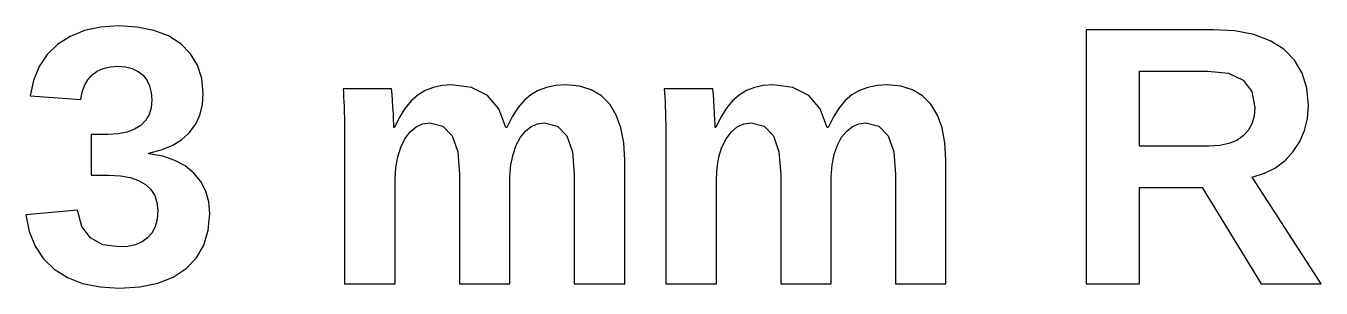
# Model space of a CAD drawing. Header units: metres. Extents: x -12.4 to 63.1, y -4.9 to 15.
# Drawn here: x 10.04 to 24.63, y -4.91 to -1.96 of the extents above; entities that cross this region are included whole.
import ezdxf

# ---------------------------------------------------------------- set-up
doc = ezdxf.new("R2010")
doc.units = ezdxf.units.M

msp = doc.modelspace()

# ---------------------------------------------------------------- linework, layer by layer
for p, q in [((10.6983, -2.00972), (10.5369, -2.07521)), ((10.8797, -1.97043), (10.6983, -2.00972)), ((11.0813, -1.95734), (10.8797, -1.97043)), ((11.2938, -1.96999), (11.0813, -1.95734)), ((11.4818, -2.00795), (11.2938, -1.96999)), ((11.6452, -2.07121), (11.4818, -2.00795)), ((23.415, -2.00005), (21.9828, -2.00005)), ((21.9828, -2.00005), (21.9828, -4.86649)), ((23.6567, -2.01385), (23.415, -2.00005)), ((23.8692, -2.05524), (23.6567, -2.01385)), ((10.3957, -2.16689), (10.2781, -2.28169)), ((10.5369, -2.07521), (10.3957, -2.16689)), ((11.7841, -2.15977), (11.6452, -2.07121)), ((11.8949, -2.27071), (11.7841, -2.15977)), ((24.0524, -2.12422), (23.8692, -2.05524)), ((24.2064, -2.22079), (24.0524, -2.12422)), ((10.2781, -2.28169), (10.1877, -2.4166)), ((11.9741, -2.40109), (11.8949, -2.27071)), ((24.3283, -2.34317), (24.2064, -2.22079)), ((10.1877, -2.4166), (10.1245, -2.57158)), ((10.7852, -2.51068), (10.8439, -2.46796)), ((10.8439, -2.46796), (10.9111, -2.43744)), ((10.9111, -2.43744), (10.9869, -2.41914)), ((10.9869, -2.41914), (11.0711, -2.41304)), ((11.0711, -2.41304), (11.16, -2.41933)), ((11.16, -2.41933), (11.2377, -2.43822)), ((11.2377, -2.43822), (11.304, -2.46968)), ((11.304, -2.46968), (11.359, -2.51375)), ((12.0216, -2.55093), (11.9741, -2.40109)), ((22.5829, -3.31223), (22.5829, -2.46593)), ((22.5829, -2.46593), (23.3519, -2.46593)), ((23.3519, -2.46593), (23.5833, -2.49173)), ((24.4154, -2.48958), (24.3283, -2.34317)), ((10.1245, -2.57158), (10.0885, -2.74666)), ((10.6996, -2.62868), (10.7366, -2.56459)), ((10.7366, -2.56459), (10.7852, -2.51068)), ((11.359, -2.51375), (11.4021, -2.56886)), ((11.4021, -2.56886), (11.433, -2.63351)), ((12.0374, -2.72023), (12.0216, -2.55093)), ((14.8328, -2.62259), (14.7268, -2.6297)), ((15.0603, -2.65259), (14.8328, -2.62259)), ((16.1246, -2.62259), (16.0089, -2.62958)), ((16.2758, -2.63625), (16.1246, -2.62259)), ((18.4508, -2.62259), (18.3448, -2.6297)), ((18.6783, -2.65259), (18.4508, -2.62259)), ((19.7426, -2.62259), (19.6269, -2.62958)), ((19.8938, -2.63625), (19.7426, -2.62259)), ((23.5833, -2.49173), (23.7486, -2.56917)), ((23.7486, -2.56917), (23.8478, -2.69823)), ((24.4677, -2.66), (24.4154, -2.48958)), ((10.0885, -2.74666), (10.6602, -2.78737)), ((10.6602, -2.78737), (10.6741, -2.70294)), ((10.6741, -2.70294), (10.6996, -2.62868)), ((11.433, -2.63351), (11.4515, -2.7077)), ((11.4515, -2.7077), (11.4576, -2.79143)), ((12.0276, -2.84853), (12.0374, -2.72023)), ((14.1574, -2.6653), (13.6122, -2.6653)), ((13.6122, -2.6653), (13.6152, -2.71153)), ((13.6152, -2.71153), (13.618, -2.76067)), ((13.618, -2.76067), (13.6208, -2.81274)), ((14.1607, -2.6927), (14.1574, -2.6653)), ((14.1645, -2.73625), (14.1607, -2.6927)), ((14.1688, -2.79594), (14.1645, -2.73625)), ((14.4554, -2.73653), (14.3799, -2.80212)), ((14.5381, -2.68668), (14.4554, -2.73653)), ((14.6286, -2.65106), (14.5381, -2.68668)), ((14.7268, -2.6297), (14.6286, -2.65106)), ((15.2382, -2.74261), (15.0603, -2.65259)), ((15.3665, -2.89265), (15.2382, -2.74261)), ((15.7259, -2.73448), (15.6504, -2.79945)), ((15.8095, -2.68553), (15.7259, -2.73448)), ((15.9039, -2.65056), (15.8095, -2.68553)), ((16.0089, -2.62958), (15.9039, -2.65056)), ((16.4079, -2.67726), (16.2758, -2.63625)), ((16.521, -2.74561), (16.4079, -2.67726)), ((16.6149, -2.84128), (16.521, -2.74561)), ((17.7754, -2.6653), (17.2302, -2.6653)), ((17.2302, -2.6653), (17.2332, -2.71153)), ((17.2332, -2.71153), (17.236, -2.76067)), ((17.236, -2.76067), (17.2388, -2.81274)), ((17.7787, -2.6927), (17.7754, -2.6653)), ((17.7825, -2.73625), (17.7787, -2.6927)), ((17.7868, -2.79594), (17.7825, -2.73625)), ((18.0735, -2.73653), (17.9979, -2.80212)), ((18.1562, -2.68668), (18.0735, -2.73653)), ((18.2466, -2.65106), (18.1562, -2.68668)), ((18.3448, -2.6297), (18.2466, -2.65106)), ((18.8562, -2.74261), (18.6783, -2.65259)), ((18.9845, -2.89265), (18.8562, -2.74261)), ((19.3439, -2.73448), (19.2684, -2.79945)), ((19.4276, -2.68553), (19.3439, -2.73448)), ((19.5219, -2.65056), (19.4276, -2.68553)), ((19.6269, -2.62958), (19.5219, -2.65056)), ((20.0259, -2.67726), (19.8938, -2.63625)), ((20.139, -2.74561), (20.0259, -2.67726)), ((20.2329, -2.84128), (20.139, -2.74561)), ((23.8478, -2.69823), (23.8809, -2.87891)), ((24.4851, -2.85448), (24.4677, -2.66)), ((11.4499, -2.87961), (11.4266, -2.95699)), ((11.4576, -2.79143), (11.4499, -2.87961)), ((11.998, -2.96486), (12.0276, -2.84853)), ((13.6208, -2.81274), (13.6234, -2.86774)), ((13.6234, -2.86774), (13.6256, -2.92819)), ((14.1737, -2.8718), (14.1688, -2.79594)), ((14.1781, -2.94916), (14.1737, -2.8718)), ((14.3107, -2.88503), (14.2481, -2.98521)), ((14.3799, -2.80212), (14.3107, -2.88503)), ((15.4452, -3.10271), (15.3665, -2.89265)), ((15.5804, -2.88248), (15.5161, -2.98355)), ((15.6504, -2.79945), (15.5804, -2.88248)), ((16.6888, -2.96251), (16.6149, -2.84128)), ((17.2388, -2.81274), (17.2414, -2.86774)), ((17.2414, -2.86774), (17.2436, -2.92819)), ((17.7917, -2.8718), (17.7868, -2.79594)), ((17.7961, -2.94916), (17.7917, -2.8718)), ((17.9288, -2.88503), (17.8661, -2.98521)), ((17.9979, -2.80212), (17.9288, -2.88503)), ((19.0632, -3.10271), (18.9845, -2.89265)), ((19.1985, -2.88248), (19.1341, -2.98355)), ((19.2684, -2.79945), (19.1985, -2.88248)), ((20.3068, -2.96251), (20.2329, -2.84128)), ((23.8809, -2.87891), (23.8727, -2.97592)), ((24.4744, -2.99989), (24.4851, -2.85448)), ((11.3878, -3.02354), (11.3335, -3.0793)), ((11.4266, -2.95699), (11.3878, -3.02354)), ((11.9487, -3.06924), (11.998, -2.96486)), ((13.6256, -2.92819), (13.6272, -2.99666)), ((13.6272, -2.99666), (13.6281, -3.07312)), ((14.1813, -3.01343), (14.1781, -2.94916)), ((14.1832, -3.06461), (14.1813, -3.01343)), ((14.2481, -2.98521), (14.192, -3.10271)), ((14.4338, -3.09607), (14.5083, -3.06288)), ((14.5083, -3.06288), (14.5907, -3.05182)), ((14.5907, -3.05182), (14.7367, -3.08806)), ((15.5161, -2.98355), (15.4574, -3.10271)), ((15.7307, -3.09225), (15.8029, -3.06194)), ((15.8029, -3.06194), (15.8825, -3.05182)), ((15.8825, -3.05182), (16.0285, -3.08806)), ((16.7415, -3.10751), (16.6888, -2.96251)), ((17.2436, -2.92819), (17.2452, -2.99666)), ((17.2452, -2.99666), (17.2462, -3.07312)), ((17.7993, -3.01343), (17.7961, -2.94916)), ((17.8012, -3.06461), (17.7993, -3.01343)), ((17.8661, -2.98521), (17.81, -3.10271)), ((18.0518, -3.09607), (18.1263, -3.06288)), ((18.1263, -3.06288), (18.2088, -3.05182)), ((18.2088, -3.05182), (18.3547, -3.08806)), ((19.1341, -2.98355), (19.0754, -3.10271)), ((19.3488, -3.09225), (19.4209, -3.06194)), ((19.4209, -3.06194), (19.5005, -3.05182)), ((19.5005, -3.05182), (19.6465, -3.08806)), ((20.3596, -3.10751), (20.3068, -2.96251)), ((23.8483, -3.06149), (23.8076, -3.13562)), ((23.8727, -2.97592), (23.8483, -3.06149)), ((24.4424, -3.13499), (24.4744, -2.99989)), ((10.9633, -3.17998), (10.7761, -3.17998)), ((10.7761, -3.17998), (10.7761, -3.6418)), ((11.0787, -3.17369), (10.9633, -3.17998)), ((11.1789, -3.15482), (11.0787, -3.17369)), ((11.2639, -3.12335), (11.1789, -3.15482)), ((11.3335, -3.0793), (11.2639, -3.12335)), ((11.7922, -3.24089), (11.8797, -3.16168)), ((11.8797, -3.16168), (11.9487, -3.06924)), ((13.6281, -3.07312), (13.6284, -3.15761)), ((13.6284, -3.15761), (13.6284, -4.86649)), ((14.1838, -3.10271), (14.1832, -3.06461)), ((14.192, -3.10271), (14.1838, -3.10271)), ((14.3089, -3.22882), (14.3674, -3.15138)), ((14.3674, -3.15138), (14.4338, -3.09607)), ((14.7367, -3.08806), (14.841, -3.19678)), ((14.841, -3.19678), (14.9035, -3.37796)), ((15.4574, -3.10271), (15.4452, -3.10271)), ((15.6089, -3.21355), (15.6661, -3.14279)), ((15.6661, -3.14279), (15.7307, -3.09225)), ((16.0285, -3.08806), (16.1328, -3.19678)), ((16.1328, -3.19678), (16.1953, -3.37796)), ((16.7732, -3.27631), (16.7415, -3.10751)), ((17.2462, -3.07312), (17.2465, -3.15761)), ((17.2465, -3.15761), (17.2465, -4.86649)), ((17.8019, -3.10271), (17.8012, -3.06461)), ((17.81, -3.10271), (17.8019, -3.10271)), ((17.927, -3.22882), (17.9854, -3.15138)), ((17.9854, -3.15138), (18.0518, -3.09607)), ((18.3547, -3.08806), (18.459, -3.19678)), ((18.459, -3.19678), (18.5215, -3.37796)), ((19.0754, -3.10271), (19.0632, -3.10271)), ((19.2269, -3.21355), (19.2841, -3.14279)), ((19.2841, -3.14279), (19.3488, -3.09225)), ((19.6465, -3.08806), (19.7508, -3.19678)), ((19.7508, -3.19678), (19.8134, -3.37796)), ((20.3912, -3.27631), (20.3596, -3.10751)), ((23.7507, -3.19832), (23.6779, -3.24815)), ((23.8076, -3.13562), (23.7507, -3.19832)), ((24.3889, -3.2598), (24.4424, -3.13499)), ((11.5649, -3.35583), (11.6873, -3.30562)), ((11.6873, -3.30562), (11.7922, -3.24089)), ((14.2273, -3.43176), (14.2613, -3.32381)), ((14.2613, -3.32381), (14.3089, -3.22882)), ((15.5263, -3.40605), (15.5616, -3.30211)), ((15.5616, -3.30211), (15.6089, -3.21355)), ((16.7838, -3.46889), (16.7732, -3.27631)), ((17.8454, -3.43176), (17.8793, -3.32381)), ((17.8793, -3.32381), (17.927, -3.22882)), ((19.1443, -3.40605), (19.1796, -3.30211)), ((19.1796, -3.30211), (19.2269, -3.21355)), ((20.4018, -3.46889), (20.3912, -3.27631)), ((23.3682, -3.31223), (22.5829, -3.31223)), ((23.4867, -3.3051), (23.3682, -3.31223)), ((23.59, -3.28375), (23.4867, -3.3051)), ((23.6779, -3.24815), (23.59, -3.28375)), ((24.3142, -3.3743), (24.3889, -3.2598)), ((11.4251, -3.39157), (11.5649, -3.35583)), ((11.4251, -3.3997), (11.4251, -3.39157)), ((11.5804, -3.42775), (11.4251, -3.3997)), ((11.7168, -3.47321), (11.5804, -3.42775)), ((11.8342, -3.53609), (11.7168, -3.47321)), ((14.2069, -3.55267), (14.2273, -3.43176)), ((14.9035, -3.37796), (14.9244, -3.63164)), ((15.5031, -3.52539), (15.5263, -3.40605)), ((16.1953, -3.37796), (16.2162, -3.63164)), ((16.7838, -4.86649), (16.7838, -3.46889)), ((17.825, -3.55267), (17.8454, -3.43176)), ((18.5215, -3.37796), (18.5424, -3.63164)), ((19.1211, -3.52539), (19.1443, -3.40605)), ((19.8134, -3.37796), (19.8342, -3.63164)), ((20.4018, -4.86649), (20.4018, -3.46889)), ((24.1133, -3.55559), (24.2212, -3.47429)), ((24.2212, -3.47429), (24.3142, -3.3743)), ((10.7761, -3.6418), (10.9755, -3.6418)), ((10.9755, -3.6418), (11.1034, -3.64816)), ((11.9326, -3.61639), (11.8342, -3.53609)), ((12.0105, -3.71155), (11.9326, -3.61639)), ((14.2001, -3.68657), (14.2069, -3.55267)), ((14.9244, -3.63164), (14.9244, -4.86649)), ((15.4919, -3.66011), (15.5031, -3.52539)), ((16.2162, -3.63164), (16.2162, -4.86649)), ((17.8181, -3.68657), (17.825, -3.55267)), ((18.5424, -3.63164), (18.5424, -4.86649)), ((19.11, -3.66011), (19.1211, -3.52539)), ((19.8342, -3.63164), (19.8342, -4.86649)), ((23.8524, -3.66214), (23.9903, -3.61821)), ((23.9903, -3.61821), (24.1133, -3.55559)), ((11.1034, -3.64816), (11.2145, -3.66724)), ((11.2145, -3.66724), (11.3089, -3.69902)), ((11.3089, -3.69902), (11.3864, -3.74353)), ((11.3864, -3.74353), (11.4469, -3.79997)), ((12.0661, -3.81905), (12.0105, -3.71155)), ((14.2001, -4.86649), (14.2001, -3.68657)), ((15.4919, -4.86649), (15.4919, -3.66011)), ((17.8181, -4.86649), (17.8181, -3.68657)), ((19.11, -4.86649), (19.11, -3.66011)), ((22.5829, -3.77809), (23.2868, -3.77809)), ((22.5829, -4.86649), (22.5829, -3.77809)), ((23.2868, -3.77809), (23.9521, -4.86649)), ((24.6275, -4.86649), (23.8524, -3.66214)), ((11.4469, -3.79997), (11.4902, -3.86761)), ((11.4902, -3.86761), (11.5161, -3.94644)), ((12.0995, -3.93887), (12.0661, -3.81905)), ((10.6215, -4.03645), (10.0397, -4.08733)), ((10.6715, -4.21713), (10.6215, -4.03645)), ((11.5161, -3.94644), (11.5247, -4.03645)), ((11.5247, -4.03645), (11.5176, -4.13449)), ((12.0941, -4.261), (12.1107, -4.07104)), ((12.1107, -4.07104), (12.0995, -3.93887)), ((10.0397, -4.08733), (10.0772, -4.27596)), ((10.7665, -4.34619), (10.6715, -4.21713)), ((11.4963, -4.21906), (11.4607, -4.29013)), ((11.5176, -4.13449), (11.4963, -4.21906)), ((10.0772, -4.27596), (10.1429, -4.44107)), ((10.9064, -4.42361), (10.7665, -4.34619)), ((11.4108, -4.34773), (11.3481, -4.39223)), ((11.4607, -4.29013), (11.4108, -4.34773)), ((12.0445, -4.42809), (12.0941, -4.261)), ((10.1429, -4.44107), (10.2369, -4.58264)), ((11.0914, -4.44943), (10.9064, -4.42361)), ((11.1884, -4.44307), (11.0914, -4.44943)), ((11.274, -4.42401), (11.1884, -4.44307)), ((11.3481, -4.39223), (11.274, -4.42401)), ((11.9619, -4.57227), (12.0445, -4.42809)), ((10.2369, -4.58264), (10.3591, -4.70071)), ((11.8462, -4.69357), (11.9619, -4.57227)), ((10.3591, -4.70071), (10.5072, -4.79372)), ((10.5072, -4.79372), (10.679, -4.86015)), ((11.5258, -4.85837), (11.7, -4.7897)), ((11.7, -4.7897), (11.8462, -4.69357)), ((10.679, -4.86015), (10.8744, -4.89999)), ((10.8744, -4.89999), (11.0935, -4.91328)), ((11.0935, -4.91328), (11.3236, -4.89955)), ((11.3236, -4.89955), (11.5258, -4.85837)), ((13.6284, -4.86649), (14.2001, -4.86649)), ((14.9244, -4.86649), (15.4919, -4.86649)), ((16.2162, -4.86649), (16.7838, -4.86649)), ((17.2465, -4.86649), (17.8181, -4.86649)), ((18.5424, -4.86649), (19.11, -4.86649)), ((19.8342, -4.86649), (20.4018, -4.86649)), ((21.9828, -4.86649), (22.5829, -4.86649)), ((23.9521, -4.86649), (24.6275, -4.86649))]:
    msp.add_line(p, q)

doc.saveas('drawing.dxf')
